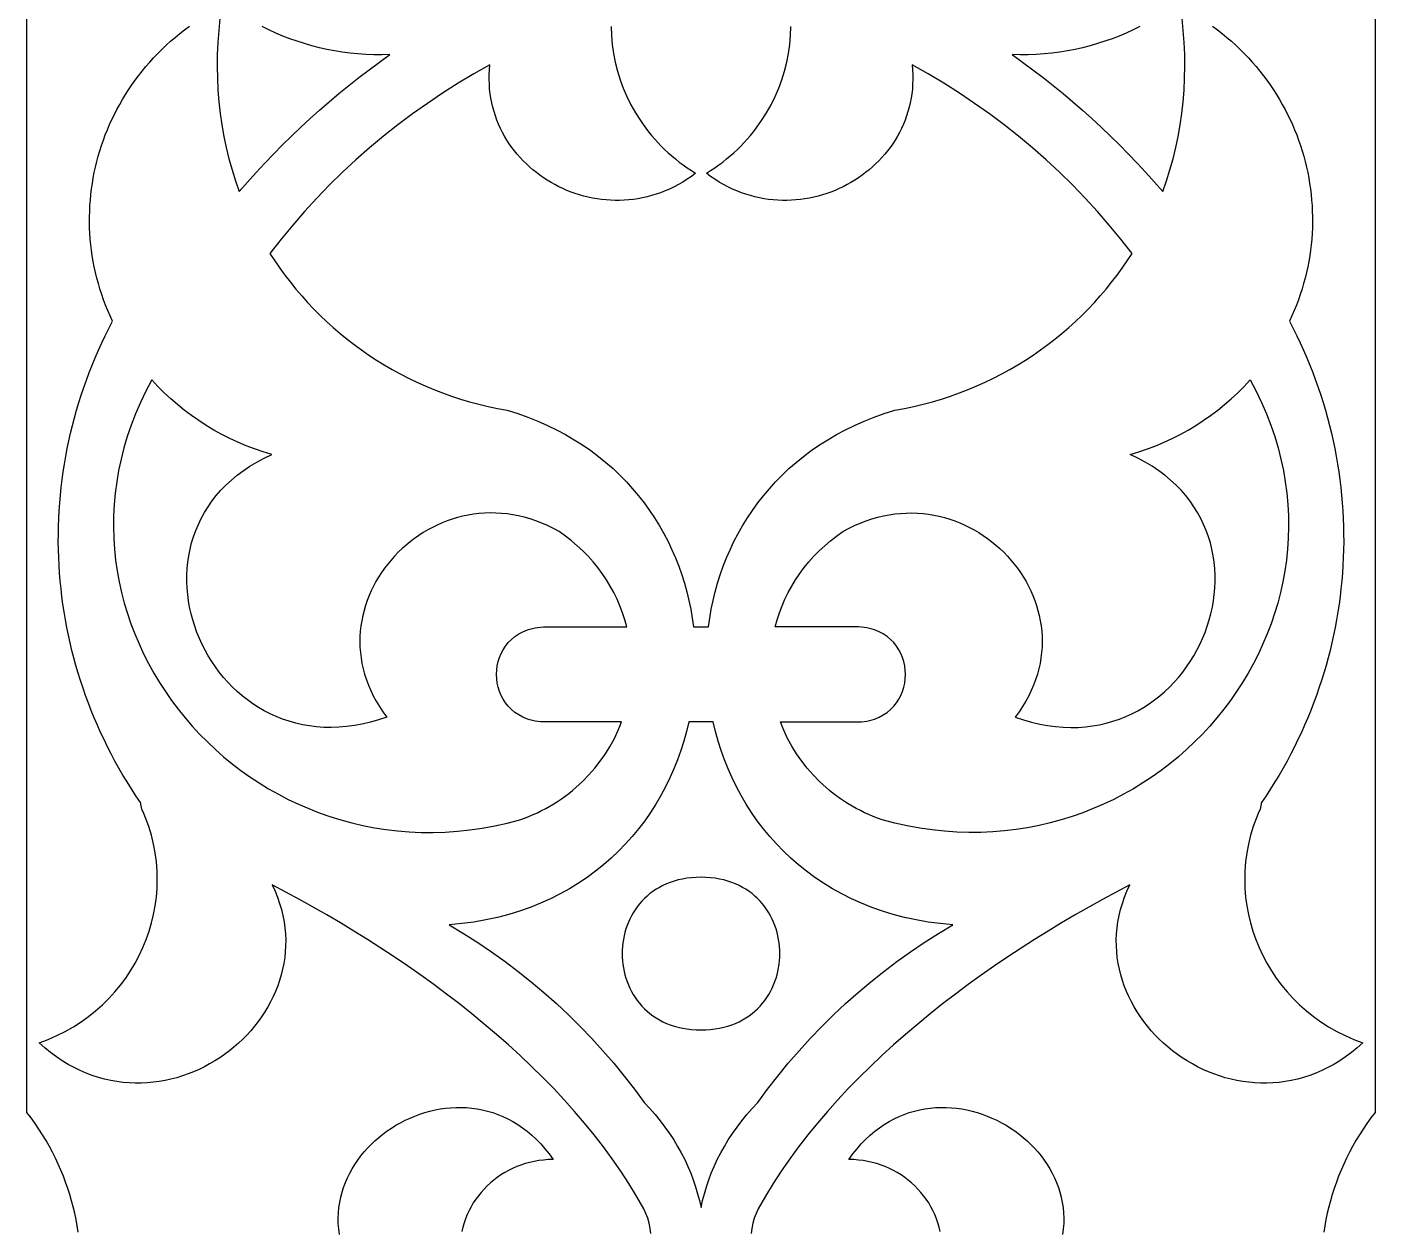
# Model space of a CAD drawing. Extents: x -50 to 50, y -409 to 409.
# Drawn here: x -40.2 to 40.2, y -211.7 to -140.1 of the extents above; entities that cross this region are included whole.
import ezdxf

# ---------------------------------------------------------------- set-up
doc = ezdxf.new("R2010")
doc.units = 0
doc.layers.add('COUCHE_1', color=18, linetype='CONTINUOUS')

msp = doc.modelspace()

# ---------------------------------------------------------------- linework, layer by layer
at = {"layer": 'COUCHE_1'}
for points in [[(-37.119, -211.901), (-37.18, -211.522), (-37.25, -211.145), (-37.329, -210.77), (-37.418, -210.396), (-37.516, -210.024), (-37.623, -209.654), (-37.741, -209.286), (-37.868, -208.921), (-38.004, -208.557), (-38.151, -208.197), (-38.307, -207.839), (-38.474, -207.484), (-38.65, -207.131), (-38.837, -206.782), (-39.034, -206.436), (-39.241, -206.094), (-39.458, -205.755), (-39.686, -205.419), (-39.924, -205.087), (-40.173, -204.76), (-40.174, 0)], [(40.174, 0), (40.173, -204.76), (39.924, -205.087), (39.686, -205.419), (39.458, -205.755), (39.241, -206.094), (39.034, -206.436), (38.837, -206.782), (38.65, -207.131), (38.474, -207.484), (38.307, -207.839), (38.151, -208.197), (38.004, -208.557), (37.868, -208.921), (37.741, -209.286), (37.623, -209.654), (37.516, -210.024), (37.418, -210.396), (37.329, -210.77), (37.25, -211.145), (37.18, -211.522), (37.119, -211.901)], [(-28.676, -139.548), (-28.748, -140.269), (-28.798, -140.986), (-28.828, -141.701), (-28.836, -142.412), (-28.823, -143.119), (-28.79, -143.822), (-28.734, -144.52), (-28.658, -145.212), (-28.56, -145.899), (-28.44, -146.579), (-28.3, -147.253), (-28.137, -147.92), (-27.953, -148.579), (-27.747, -149.23), (-27.52, -149.873), (-27.023, -149.301), (-26.517, -148.737), (-26.002, -148.18), (-25.479, -147.632), (-24.947, -147.092), (-24.406, -146.56), (-23.857, -146.036), (-23.299, -145.521), (-22.734, -145.014), (-22.16, -144.515), (-21.578, -144.025), (-20.988, -143.544), (-20.39, -143.072), (-19.785, -142.609), (-19.171, -142.155), (-18.551, -141.71), (-19.029, -141.721), (-19.505, -141.717), (-19.978, -141.698), (-20.448, -141.666), (-20.915, -141.619), (-21.378, -141.558), (-21.837, -141.484), (-22.292, -141.396), (-22.742, -141.295), (-23.189, -141.181), (-23.63, -141.054), (-24.066, -140.914), (-24.497, -140.762), (-24.922, -140.598), (-25.342, -140.423), (-25.756, -140.235), (-26.163, -140.036)], [(26.163, -140.036), (25.756, -140.235), (25.342, -140.423), (24.922, -140.598), (24.497, -140.762), (24.066, -140.914), (23.63, -141.054), (23.189, -141.181), (22.742, -141.295), (22.292, -141.396), (21.837, -141.484), (21.378, -141.558), (20.915, -141.619), (20.448, -141.666), (19.978, -141.698), (19.505, -141.717), (19.029, -141.721), (18.551, -141.71), (19.171, -142.155), (19.785, -142.609), (20.39, -143.072), (20.988, -143.544), (21.578, -144.025), (22.16, -144.515), (22.734, -145.014), (23.299, -145.521), (23.857, -146.036), (24.406, -146.56), (24.947, -147.092), (25.479, -147.632), (26.002, -148.18), (26.517, -148.737), (27.023, -149.301), (27.52, -149.873), (27.747, -149.23), (27.953, -148.579), (28.137, -147.92), (28.3, -147.253), (28.44, -146.579), (28.56, -145.899), (28.658, -145.212), (28.734, -144.52), (28.79, -143.822), (28.823, -143.119), (28.836, -142.412), (28.828, -141.701), (28.798, -140.986), (28.748, -140.269), (28.676, -139.548)], [(-2.999, -211.985), (-3.039, -211.674), (-3.097, -211.369), (-3.176, -211.072), (-3.28, -210.784), (-3.342, -210.644), (-3.411, -210.506), (-3.842, -209.749), (-4.299, -209.001), (-4.781, -208.261), (-5.287, -207.531), (-5.817, -206.809), (-6.369, -206.095), (-6.942, -205.392), (-7.536, -204.697), (-8.149, -204.012), (-8.781, -203.336), (-9.431, -202.67), (-10.098, -202.014), (-10.781, -201.368), (-11.479, -200.732), (-12.19, -200.107), (-12.915, -199.492), (-13.653, -198.887), (-14.401, -198.294), (-15.16, -197.711), (-15.928, -197.14), (-16.706, -196.579), (-17.49, -196.03), (-18.282, -195.493), (-19.079, -194.967), (-19.881, -194.453), (-20.687, -193.951), (-21.496, -193.461), (-22.307, -192.984), (-23.12, -192.518), (-23.933, -192.066), (-24.745, -191.626), (-25.555, -191.199), (-25.388, -191.566), (-25.24, -191.932), (-25.113, -192.299), (-25.006, -192.665), (-24.919, -193.031), (-24.85, -193.395), (-24.799, -193.757), (-24.767, -194.118), (-24.753, -194.476), (-24.756, -194.832), (-24.776, -195.185), (-24.813, -195.535), (-24.865, -195.881), (-24.934, -196.222), (-25.018, -196.56), (-25.116, -196.893), (-25.23, -197.221), (-25.357, -197.543), (-25.498, -197.86), (-25.652, -198.171), (-25.819, -198.476), (-25.999, -198.773), (-26.191, -199.064), (-26.394, -199.347), (-26.609, -199.622), (-26.835, -199.89), (-27.071, -200.148), (-27.317, -200.398), (-27.573, -200.639), (-27.837, -200.871), (-28.111, -201.092), (-28.394, -201.303), (-28.684, -201.504), (-28.982, -201.694), (-29.287, -201.873), (-29.599, -202.04), (-29.917, -202.195), (-30.241, -202.338), (-30.571, -202.468), (-30.906, -202.585), (-31.246, -202.689), (-31.59, -202.78), (-31.939, -202.856), (-32.29, -202.918), (-32.645, -202.965), (-33.003, -202.998), (-33.363, -203.015), (-33.725, -203.016), (-34.088, -203.001), (-34.453, -202.97), (-34.818, -202.922), (-35.184, -202.857), (-35.549, -202.774), (-35.914, -202.674), (-36.278, -202.556), (-36.641, -202.419), (-37.002, -202.263), (-37.361, -202.088), (-37.717, -201.894), (-38.071, -201.68), (-38.421, -201.445), (-38.768, -201.19), (-39.11, -200.914), (-39.448, -200.617), (-39.177, -200.518), (-38.91, -200.412), (-38.648, -200.3), (-38.391, -200.182), (-37.891, -199.929), (-37.409, -199.654), (-36.947, -199.356), (-36.504, -199.038), (-36.082, -198.7), (-35.68, -198.344), (-35.299, -197.97), (-34.94, -197.579), (-34.603, -197.172), (-34.288, -196.75), (-33.996, -196.314), (-33.727, -195.866), (-33.481, -195.405), (-33.26, -194.934), (-33.063, -194.452), (-32.891, -193.961), (-32.744, -193.462), (-32.623, -192.956), (-32.528, -192.444), (-32.459, -191.926), (-32.418, -191.405), (-32.404, -190.88), (-32.418, -190.352), (-32.46, -189.823), (-32.53, -189.294), (-32.63, -188.765), (-32.759, -188.238), (-32.918, -187.714), (-33.009, -187.452), (-33.108, -187.192), (-33.214, -186.933), (-33.328, -186.675), (-33.355, -186.579), (-33.365, -186.476), (-33.379, -186.376), (-33.394, -186.329), (-33.417, -186.285), (-33.689, -185.881), (-33.952, -185.474), (-34.208, -185.063), (-34.456, -184.649), (-34.697, -184.233), (-34.93, -183.813), (-35.155, -183.39), (-35.372, -182.964), (-35.582, -182.536), (-35.784, -182.105), (-35.978, -181.671), (-36.164, -181.235), (-36.343, -180.797), (-36.514, -180.356), (-36.677, -179.913), (-36.833, -179.469), (-36.98, -179.022), (-37.12, -178.573), (-37.252, -178.123), (-37.377, -177.671), (-37.493, -177.217), (-37.602, -176.762), (-37.703, -176.306), (-37.796, -175.848), (-37.881, -175.389), (-37.959, -174.929), (-38.029, -174.468), (-38.091, -174.006), (-38.145, -173.544), (-38.191, -173.08), (-38.229, -172.616), (-38.26, -172.152), (-38.283, -171.687), (-38.298, -171.222), (-38.305, -170.757), (-38.304, -170.291), (-38.295, -169.825), (-38.279, -169.36), (-38.254, -168.895), (-38.222, -168.43), (-38.182, -167.965), (-38.134, -167.501), (-38.078, -167.037), (-38.014, -166.574), (-37.942, -166.112), (-37.863, -165.651), (-37.775, -165.19), (-37.68, -164.731), (-37.576, -164.273), (-37.465, -163.816), (-37.346, -163.36), (-37.219, -162.906), (-37.084, -162.453), (-36.941, -162.002), (-36.79, -161.552), (-36.631, -161.105), (-36.464, -160.659), (-36.289, -160.215), (-36.106, -159.774), (-35.916, -159.334), (-35.717, -158.897), (-35.51, -158.463), (-35.295, -158.031), (-35.073, -157.601), (-35.219, -157.285), (-35.356, -156.967), (-35.485, -156.647), (-35.606, -156.326), (-35.719, -156.002), (-35.823, -155.677), (-35.919, -155.351), (-36.008, -155.023), (-36.088, -154.694), (-36.159, -154.364), (-36.223, -154.034), (-36.279, -153.702), (-36.326, -153.37), (-36.366, -153.038), (-36.398, -152.705), (-36.421, -152.371), (-36.437, -152.038), (-36.444, -151.705), (-36.444, -151.372), (-36.436, -151.04), (-36.42, -150.708), (-36.396, -150.376), (-36.364, -150.046), (-36.325, -149.716), (-36.277, -149.387), (-36.222, -149.059), (-36.16, -148.733), (-36.089, -148.408), (-36.011, -148.085), (-35.925, -147.763), (-35.831, -147.444), (-35.73, -147.126), (-35.621, -146.81), (-35.504, -146.497), (-35.38, -146.186), (-35.249, -145.878), (-35.109, -145.572), (-34.963, -145.269), (-34.808, -144.969), (-34.647, -144.672), (-34.478, -144.378), (-34.301, -144.088), (-34.117, -143.801), (-33.926, -143.518), (-33.727, -143.238), (-33.521, -142.963), (-33.308, -142.691), (-33.087, -142.424), (-32.86, -142.161), (-32.624, -141.902), (-32.382, -141.648), (-32.132, -141.399), (-31.876, -141.154), (-31.612, -140.915), (-31.341, -140.681), (-31.063, -140.452), (-30.777, -140.228), (-30.485, -140.01)], [(-5.36, -140.031), (-5.34, -140.569), (-5.292, -141.105), (-5.215, -141.638), (-5.111, -142.166), (-4.978, -142.689), (-4.819, -143.205), (-4.632, -143.713), (-4.417, -144.212), (-4.176, -144.701), (-3.908, -145.179), (-3.613, -145.644), (-3.456, -145.871), (-3.292, -146.095), (-3.122, -146.316), (-2.945, -146.532), (-2.761, -146.745), (-2.571, -146.953), (-2.375, -147.157), (-2.172, -147.357), (-1.963, -147.553), (-1.748, -147.743), (-1.526, -147.929), (-1.297, -148.11), (-1.063, -148.285), (-0.822, -148.456), (-0.575, -148.621), (-0.322, -148.78), (-0.573, -148.966), (-0.827, -149.14), (-1.084, -149.302), (-1.343, -149.452), (-1.605, -149.591), (-1.87, -149.718), (-2.136, -149.834), (-2.404, -149.938), (-2.673, -150.032), (-2.944, -150.114), (-3.215, -150.186), (-3.487, -150.248), (-3.76, -150.298), (-4.033, -150.339), (-4.306, -150.369), (-4.579, -150.389), (-4.851, -150.399), (-5.122, -150.399), (-5.392, -150.39), (-5.662, -150.372), (-5.929, -150.344), (-6.195, -150.306), (-6.459, -150.26), (-6.721, -150.205), (-6.98, -150.141), (-7.237, -150.068), (-7.491, -149.987), (-7.741, -149.898), (-7.988, -149.8), (-8.232, -149.694), (-8.471, -149.58), (-8.706, -149.459), (-8.937, -149.33), (-9.163, -149.193), (-9.385, -149.049), (-9.601, -148.898), (-9.812, -148.74), (-10.017, -148.575), (-10.216, -148.403), (-10.41, -148.224), (-10.597, -148.039), (-10.777, -147.848), (-10.95, -147.65), (-11.117, -147.447), (-11.276, -147.237), (-11.427, -147.021), (-11.571, -146.8), (-11.706, -146.574), (-11.834, -146.342), (-11.952, -146.105), (-12.062, -145.862), (-12.163, -145.615), (-12.255, -145.363), (-12.337, -145.107), (-12.409, -144.846), (-12.471, -144.58), (-12.523, -144.31), (-12.565, -144.037), (-12.596, -143.759), (-12.615, -143.477), (-12.624, -143.192), (-12.621, -142.904), (-12.606, -142.612), (-12.58, -142.316), (-13.536, -142.856), (-14.475, -143.418), (-15.398, -144.004), (-16.305, -144.613), (-17.193, -145.244), (-18.064, -145.896), (-18.917, -146.571), (-19.75, -147.267), (-20.565, -147.983), (-21.36, -148.721), (-22.135, -149.478), (-22.89, -150.255), (-23.623, -151.051), (-24.336, -151.867), (-25.026, -152.701), (-25.695, -153.554), (-25.407, -153.996), (-25.108, -154.431), (-24.798, -154.859), (-24.476, -155.278), (-24.143, -155.69), (-23.799, -156.094), (-23.444, -156.488), (-23.079, -156.874), (-22.703, -157.252), (-22.317, -157.619), (-21.92, -157.978), (-21.514, -158.327), (-21.098, -158.665), (-20.672, -158.994), (-20.237, -159.312), (-19.793, -159.62), (-19.339, -159.917), (-18.877, -160.202), (-18.405, -160.477), (-17.925, -160.74), (-17.437, -160.991), (-16.94, -161.23), (-16.435, -161.456), (-15.922, -161.671), (-15.401, -161.872), (-14.873, -162.061), (-14.337, -162.236), (-13.793, -162.398), (-13.243, -162.546), (-12.685, -162.681), (-12.121, -162.801), (-11.55, -162.907), (-10.924, -163.104), (-10.316, -163.32), (-9.727, -163.554), (-9.156, -163.805), (-8.603, -164.074), (-8.069, -164.359), (-7.553, -164.66), (-7.054, -164.976), (-6.575, -165.308), (-6.113, -165.654), (-5.669, -166.014), (-5.243, -166.387), (-4.835, -166.773), (-4.445, -167.171), (-4.073, -167.581), (-3.719, -168.002), (-3.383, -168.434), (-3.064, -168.876), (-2.763, -169.327), (-2.48, -169.788), (-2.214, -170.257), (-1.966, -170.734), (-1.736, -171.218), (-1.523, -171.709), (-1.327, -172.207), (-1.149, -172.71), (-0.989, -173.219), (-0.846, -173.732), (-0.72, -174.25), (-0.611, -174.771), (-0.52, -175.296), (-0.446, -175.823), (0, -175.823), (0.446, -175.823), (0.52, -175.296), (0.611, -174.771), (0.72, -174.25), (0.846, -173.732), (0.989, -173.219), (1.149, -172.71), (1.327, -172.207), (1.523, -171.709), (1.736, -171.218), (1.966, -170.734), (2.214, -170.257), (2.48, -169.788), (2.763, -169.327), (3.064, -168.876), (3.383, -168.434), (3.719, -168.002), (4.073, -167.581), (4.445, -167.171), (4.835, -166.773), (5.243, -166.387), (5.669, -166.014), (6.113, -165.654), (6.575, -165.308), (7.054, -164.976), (7.553, -164.66), (8.069, -164.359), (8.603, -164.074), (9.156, -163.805), (9.727, -163.554), (10.316, -163.32), (10.924, -163.104), (11.55, -162.907), (12.121, -162.801), (12.685, -162.681), (13.243, -162.546), (13.793, -162.398), (14.337, -162.236), (14.873, -162.061), (15.401, -161.872), (15.922, -161.671), (16.435, -161.456), (16.94, -161.23), (17.437, -160.991), (17.925, -160.74), (18.405, -160.477), (18.877, -160.202), (19.339, -159.917), (19.793, -159.62), (20.237, -159.312), (20.672, -158.994), (21.098, -158.665), (21.514, -158.327), (21.92, -157.978), (22.317, -157.619), (22.703, -157.252), (23.079, -156.874), (23.444, -156.488), (23.799, -156.094), (24.143, -155.69), (24.476, -155.278), (24.798, -154.859), (25.108, -154.431), (25.407, -153.996), (25.695, -153.554), (25.026, -152.701), (24.336, -151.867), (23.623, -151.051), (22.89, -150.255), (22.135, -149.478), (21.36, -148.721), (20.565, -147.983), (19.75, -147.267), (18.917, -146.571), (18.064, -145.896), (17.193, -145.244), (16.305, -144.613), (15.398, -144.004), (14.475, -143.418), (13.536, -142.856), (12.58, -142.316), (12.606, -142.612), (12.621, -142.904), (12.624, -143.192), (12.615, -143.477), (12.596, -143.759), (12.565, -144.037), (12.523, -144.31), (12.471, -144.58), (12.409, -144.846), (12.337, -145.107), (12.255, -145.363), (12.163, -145.615), (12.062, -145.862), (11.952, -146.105), (11.834, -146.342), (11.706, -146.574), (11.571, -146.8), (11.427, -147.021), (11.276, -147.237), (11.117, -147.447), (10.95, -147.65), (10.777, -147.848), (10.597, -148.039), (10.41, -148.224), (10.216, -148.403), (10.017, -148.575), (9.812, -148.74), (9.601, -148.898), (9.385, -149.049), (9.163, -149.193), (8.937, -149.33), (8.706, -149.459), (8.471, -149.58), (8.232, -149.694), (7.988, -149.8), (7.741, -149.898), (7.491, -149.987), (7.237, -150.068), (6.98, -150.141), (6.721, -150.205), (6.459, -150.26), (6.195, -150.306), (5.929, -150.344), (5.662, -150.372), (5.392, -150.39), (5.122, -150.399), (4.851, -150.399), (4.579, -150.389), (4.306, -150.369), (4.033, -150.339), (3.76, -150.298), (3.487, -150.248), (3.215, -150.186), (2.944, -150.114), (2.673, -150.032), (2.404, -149.938), (2.136, -149.834), (1.87, -149.718), (1.605, -149.591), (1.343, -149.452), (1.084, -149.302), (0.827, -149.14), (0.573, -148.966), (0.322, -148.78), (0.575, -148.621), (0.822, -148.456), (1.063, -148.285), (1.297, -148.11), (1.526, -147.929), (1.748, -147.743), (1.963, -147.553), (2.172, -147.357), (2.375, -147.157), (2.571, -146.953), (2.761, -146.745), (2.945, -146.532), (3.122, -146.316), (3.292, -146.095), (3.613, -145.644), (3.908, -145.179), (4.176, -144.701), (4.417, -144.212), (4.632, -143.713), (4.819, -143.205), (4.978, -142.689), (5.111, -142.166), (5.215, -141.638), (5.292, -141.105), (5.34, -140.569), (5.36, -140.031)], [(30.485, -140.01), (30.777, -140.228), (31.063, -140.452), (31.341, -140.681), (31.612, -140.915), (31.876, -141.154), (32.132, -141.399), (32.382, -141.648), (32.624, -141.902), (32.86, -142.161), (33.087, -142.424), (33.308, -142.691), (33.521, -142.963), (33.727, -143.238), (33.926, -143.518), (34.117, -143.801), (34.301, -144.088), (34.478, -144.378), (34.647, -144.672), (34.808, -144.969), (34.963, -145.269), (35.109, -145.572), (35.249, -145.878), (35.38, -146.186), (35.504, -146.497), (35.621, -146.81), (35.73, -147.126), (35.831, -147.444), (35.925, -147.763), (36.011, -148.085), (36.089, -148.408), (36.16, -148.733), (36.222, -149.059), (36.277, -149.387), (36.325, -149.716), (36.364, -150.046), (36.396, -150.376), (36.42, -150.708), (36.436, -151.04), (36.444, -151.372), (36.444, -151.705), (36.437, -152.038), (36.421, -152.371), (36.398, -152.705), (36.366, -153.038), (36.326, -153.37), (36.279, -153.702), (36.223, -154.034), (36.159, -154.364), (36.088, -154.694), (36.008, -155.023), (35.919, -155.351), (35.823, -155.677), (35.719, -156.002), (35.606, -156.326), (35.485, -156.647), (35.356, -156.967), (35.219, -157.285), (35.073, -157.601), (35.295, -158.031), (35.51, -158.463), (35.717, -158.897), (35.916, -159.334), (36.106, -159.774), (36.289, -160.215), (36.464, -160.659), (36.631, -161.105), (36.79, -161.552), (36.941, -162.002), (37.084, -162.453), (37.219, -162.906), (37.346, -163.36), (37.465, -163.816), (37.576, -164.273), (37.68, -164.731), (37.775, -165.19), (37.863, -165.651), (37.942, -166.112), (38.014, -166.574), (38.078, -167.037), (38.134, -167.501), (38.182, -167.965), (38.222, -168.43), (38.254, -168.895), (38.279, -169.36), (38.295, -169.825), (38.304, -170.291), (38.305, -170.757), (38.298, -171.222), (38.283, -171.687), (38.26, -172.152), (38.229, -172.616), (38.191, -173.08), (38.145, -173.544), (38.091, -174.006), (38.029, -174.468), (37.959, -174.929), (37.881, -175.389), (37.796, -175.848), (37.703, -176.306), (37.602, -176.762), (37.493, -177.217), (37.377, -177.671), (37.252, -178.123), (37.12, -178.573), (36.98, -179.022), (36.833, -179.469), (36.677, -179.913), (36.514, -180.356), (36.343, -180.797), (36.164, -181.235), (35.978, -181.671), (35.784, -182.105), (35.582, -182.536), (35.372, -182.964), (35.155, -183.39), (34.93, -183.813), (34.697, -184.233), (34.456, -184.649), (34.208, -185.063), (33.952, -185.474), (33.689, -185.881), (33.417, -186.285), (33.394, -186.329), (33.379, -186.376), (33.365, -186.476), (33.355, -186.579), (33.345, -186.628), (33.328, -186.675), (33.214, -186.933), (33.108, -187.192), (33.009, -187.452), (32.918, -187.714), (32.759, -188.238), (32.63, -188.765), (32.53, -189.294), (32.46, -189.823), (32.418, -190.352), (32.404, -190.88), (32.418, -191.405), (32.459, -191.926), (32.528, -192.444), (32.623, -192.956), (32.744, -193.462), (32.891, -193.961), (33.063, -194.452), (33.26, -194.934), (33.481, -195.405), (33.727, -195.866), (33.996, -196.314), (34.288, -196.75), (34.603, -197.172), (34.94, -197.579), (35.299, -197.97), (35.68, -198.344), (36.082, -198.7), (36.504, -199.038), (36.947, -199.356), (37.409, -199.654), (37.891, -199.929), (38.391, -200.182), (38.648, -200.3), (38.91, -200.412), (39.177, -200.518), (39.448, -200.617), (39.11, -200.914), (38.768, -201.19), (38.421, -201.445), (38.071, -201.68), (37.717, -201.894), (37.361, -202.088), (37.002, -202.263), (36.641, -202.419), (36.278, -202.556), (35.914, -202.674), (35.549, -202.774), (35.184, -202.857), (34.818, -202.922), (34.453, -202.97), (34.088, -203.001), (33.725, -203.016), (33.363, -203.015), (33.003, -202.998), (32.645, -202.965), (32.29, -202.918), (31.939, -202.856), (31.59, -202.78), (31.246, -202.689), (30.906, -202.585), (30.571, -202.468), (30.241, -202.338), (29.917, -202.195), (29.599, -202.04), (29.287, -201.873), (28.982, -201.694), (28.684, -201.504), (28.394, -201.303), (28.111, -201.092), (27.837, -200.871), (27.573, -200.639), (27.317, -200.398), (27.071, -200.148), (26.835, -199.89), (26.609, -199.622), (26.394, -199.347), (26.191, -199.064), (25.999, -198.773), (25.819, -198.476), (25.652, -198.171), (25.498, -197.86), (25.357, -197.543), (25.23, -197.221), (25.116, -196.893), (25.018, -196.56), (24.934, -196.222), (24.865, -195.881), (24.813, -195.535), (24.776, -195.185), (24.756, -194.832), (24.753, -194.476), (24.767, -194.118), (24.799, -193.757), (24.85, -193.395), (24.919, -193.031), (25.006, -192.665), (25.113, -192.299), (25.24, -191.932), (25.388, -191.566), (25.555, -191.199), (24.745, -191.626), (23.933, -192.066), (23.12, -192.518), (22.307, -192.984), (21.496, -193.461), (20.687, -193.951), (19.881, -194.453), (19.079, -194.967), (18.282, -195.493), (17.49, -196.03), (16.706, -196.579), (15.928, -197.14), (15.16, -197.711), (14.401, -198.294), (13.653, -198.887), (12.915, -199.492), (12.19, -200.107), (11.479, -200.732), (10.781, -201.368), (10.098, -202.014), (9.431, -202.67), (8.781, -203.336), (8.149, -204.012), (7.536, -204.697), (6.942, -205.392), (6.369, -206.095), (5.817, -206.809), (5.287, -207.531), (4.781, -208.261), (4.299, -209.001), (3.842, -209.749), (3.411, -210.506), (3.342, -210.644), (3.28, -210.784), (3.176, -211.072), (3.097, -211.369), (3.039, -211.674), (2.999, -211.985)], [(-21.553, -212.028), (-21.595, -211.701), (-21.618, -211.378), (-21.623, -211.058), (-21.61, -210.742), (-21.581, -210.43), (-21.535, -210.122), (-21.473, -209.819), (-21.396, -209.521), (-21.303, -209.229), (-21.196, -208.942), (-21.075, -208.661), (-20.94, -208.386), (-20.793, -208.118), (-20.632, -207.856), (-20.46, -207.602), (-20.276, -207.356), (-20.081, -207.117), (-19.875, -206.886), (-19.66, -206.664), (-19.434, -206.45), (-19.2, -206.246), (-18.957, -206.051), (-18.706, -205.865), (-18.447, -205.69), (-18.181, -205.525), (-17.908, -205.371), (-17.629, -205.227), (-17.344, -205.095), (-17.054, -204.974), (-16.76, -204.866), (-16.461, -204.769), (-16.159, -204.685), (-15.853, -204.614), (-15.544, -204.556), (-15.234, -204.511), (-14.921, -204.481), (-14.607, -204.464), (-14.293, -204.462), (-13.978, -204.474), (-13.663, -204.501), (-13.349, -204.544), (-13.036, -204.603), (-12.725, -204.677), (-12.416, -204.768), (-12.11, -204.875), (-11.807, -204.999), (-11.507, -205.14), (-11.212, -205.299), (-10.921, -205.476), (-10.635, -205.67), (-10.355, -205.884), (-10.081, -206.116), (-9.814, -206.367), (-9.554, -206.638), (-9.301, -206.928), (-9.056, -207.238), (-8.82, -207.569), (-9.106, -207.576), (-9.388, -207.597), (-9.666, -207.631), (-9.939, -207.678), (-10.208, -207.738), (-10.472, -207.811), (-10.73, -207.895), (-10.982, -207.991), (-11.228, -208.099), (-11.468, -208.218), (-11.7, -208.347), (-11.926, -208.487), (-12.144, -208.637), (-12.353, -208.797), (-12.555, -208.966), (-12.748, -209.144), (-12.932, -209.331), (-13.107, -209.526), (-13.271, -209.729), (-13.426, -209.94), (-13.571, -210.159), (-13.705, -210.384), (-13.827, -210.616), (-13.938, -210.854), (-14.038, -211.098), (-14.125, -211.348), (-14.2, -211.603), (-14.262, -211.864)], [(14.262, -211.864), (14.2, -211.603), (14.125, -211.348), (14.038, -211.098), (13.938, -210.854), (13.827, -210.616), (13.705, -210.384), (13.571, -210.159), (13.426, -209.94), (13.271, -209.729), (13.107, -209.526), (12.932, -209.331), (12.748, -209.144), (12.555, -208.966), (12.353, -208.797), (12.144, -208.637), (11.926, -208.487), (11.7, -208.347), (11.468, -208.218), (11.228, -208.099), (10.982, -207.991), (10.73, -207.895), (10.472, -207.811), (10.208, -207.738), (9.939, -207.678), (9.666, -207.631), (9.388, -207.597), (9.106, -207.576), (8.82, -207.569), (9.056, -207.238), (9.301, -206.928), (9.554, -206.638), (9.814, -206.367), (10.081, -206.116), (10.355, -205.884), (10.635, -205.67), (10.921, -205.476), (11.212, -205.299), (11.507, -205.14), (11.807, -204.999), (12.11, -204.875), (12.416, -204.768), (12.725, -204.677), (13.036, -204.603), (13.349, -204.544), (13.663, -204.501), (13.978, -204.474), (14.293, -204.462), (14.607, -204.464), (14.921, -204.481), (15.234, -204.511), (15.544, -204.556), (15.853, -204.614), (16.159, -204.685), (16.461, -204.769), (16.76, -204.866), (17.054, -204.974), (17.344, -205.095), (17.629, -205.227), (17.908, -205.371), (18.181, -205.525), (18.447, -205.69), (18.706, -205.865), (18.957, -206.051), (19.2, -206.246), (19.434, -206.45), (19.66, -206.664), (19.875, -206.886), (20.081, -207.117), (20.276, -207.356), (20.46, -207.602), (20.632, -207.856), (20.793, -208.118), (20.94, -208.386), (21.075, -208.661), (21.196, -208.942), (21.303, -209.229), (21.396, -209.521), (21.473, -209.819), (21.535, -210.122), (21.581, -210.43), (21.61, -210.742), (21.623, -211.058), (21.618, -211.378), (21.595, -211.701), (21.553, -212.028)]]:
    msp.add_lwpolyline(points, dxfattribs=at)
for points in [[(-4.732, -181.486), (-9.392, -181.485), (-9.564, -181.474), (-9.73, -181.455), (-9.891, -181.429), (-10.046, -181.396), (-10.196, -181.356), (-10.341, -181.31), (-10.48, -181.259), (-10.613, -181.201), (-10.864, -181.068), (-11.093, -180.915), (-11.3, -180.743), (-11.485, -180.553), (-11.649, -180.349), (-11.791, -180.131), (-11.911, -179.903), (-12.009, -179.664), (-12.085, -179.418), (-12.14, -179.167), (-12.172, -178.911), (-12.183, -178.654), (-12.172, -178.397), (-12.14, -178.141), (-12.085, -177.89), (-12.009, -177.644), (-11.911, -177.406), (-11.791, -177.177), (-11.649, -176.959), (-11.485, -176.755), (-11.3, -176.566), (-11.093, -176.393), (-10.864, -176.24), (-10.741, -176.171), (-10.613, -176.107), (-10.48, -176.05), (-10.341, -175.998), (-10.196, -175.952), (-10.046, -175.912), (-9.891, -175.879), (-9.73, -175.853), (-9.564, -175.835), (-9.392, -175.823), (-4.418, -175.822), (-4.536, -175.397), (-4.673, -174.979), (-4.829, -174.568), (-5.004, -174.164), (-5.198, -173.769), (-5.41, -173.382), (-5.64, -173.006), (-5.887, -172.639), (-6.151, -172.283), (-6.432, -171.938), (-6.73, -171.605), (-7.044, -171.285), (-7.374, -170.978), (-7.719, -170.684), (-8.079, -170.405), (-8.455, -170.141), (-8.8, -169.953), (-9.146, -169.783), (-9.493, -169.632), (-9.839, -169.498), (-10.185, -169.382), (-10.531, -169.283), (-10.875, -169.201), (-11.219, -169.135), (-11.56, -169.085), (-11.9, -169.051), (-12.238, -169.033), (-12.573, -169.029), (-12.905, -169.04), (-13.235, -169.066), (-13.56, -169.105), (-13.882, -169.159), (-14.2, -169.225), (-14.514, -169.305), (-14.822, -169.398), (-15.126, -169.502), (-15.424, -169.619), (-15.717, -169.748), (-16.004, -169.887), (-16.284, -170.038), (-16.558, -170.2), (-16.825, -170.372), (-17.084, -170.553), (-17.337, -170.745), (-17.581, -170.946), (-17.817, -171.155), (-18.044, -171.374), (-18.263, -171.6), (-18.473, -171.835), (-18.673, -172.077), (-18.863, -172.326), (-19.044, -172.583), (-19.214, -172.846), (-19.373, -173.115), (-19.521, -173.39), (-19.658, -173.671), (-19.783, -173.957), (-19.896, -174.247), (-19.997, -174.543), (-20.086, -174.842), (-20.161, -175.146), (-20.224, -175.453), (-20.272, -175.763), (-20.307, -176.076), (-20.328, -176.392), (-20.334, -176.71), (-20.326, -177.029), (-20.302, -177.351), (-20.263, -177.673), (-20.208, -177.996), (-20.137, -178.32), (-20.05, -178.644), (-19.946, -178.967), (-19.825, -179.29), (-19.687, -179.612), (-19.531, -179.933), (-19.357, -180.253), (-19.165, -180.57), (-18.955, -180.886), (-18.725, -181.199), (-19.219, -181.364), (-19.706, -181.502), (-20.186, -181.615), (-20.66, -181.701), (-21.125, -181.764), (-21.584, -181.802), (-22.034, -181.816), (-22.476, -181.808), (-22.909, -181.777), (-23.334, -181.726), (-23.75, -181.653), (-24.156, -181.56), (-24.553, -181.448), (-24.94, -181.317), (-25.317, -181.168), (-25.683, -181.002), (-26.038, -180.818), (-26.383, -180.619), (-26.716, -180.404), (-27.038, -180.174), (-27.348, -179.931), (-27.646, -179.673), (-27.932, -179.403), (-28.205, -179.121), (-28.465, -178.828), (-28.712, -178.523), (-28.945, -178.209), (-29.165, -177.885), (-29.37, -177.552), (-29.562, -177.211), (-29.738, -176.862), (-29.9, -176.507), (-30.047, -176.146), (-30.178, -175.779), (-30.294, -175.408), (-30.394, -175.032), (-30.477, -174.653), (-30.544, -174.271), (-30.594, -173.887), (-30.628, -173.501), (-30.643, -173.115), (-30.642, -172.728), (-30.622, -172.342), (-30.584, -171.957), (-30.528, -171.575), (-30.453, -171.194), (-30.359, -170.817), (-30.245, -170.444), (-30.113, -170.075), (-29.96, -169.711), (-29.787, -169.353), (-29.594, -169.002), (-29.38, -168.658), (-29.146, -168.322), (-28.89, -167.994), (-28.612, -167.676), (-28.313, -167.367), (-27.992, -167.069), (-27.649, -166.782), (-27.283, -166.507), (-26.894, -166.245), (-26.482, -165.995), (-26.046, -165.76), (-25.587, -165.539), (-26.103, -165.383), (-26.612, -165.209), (-27.114, -165.018), (-27.607, -164.81), (-28.092, -164.585), (-28.567, -164.345), (-29.034, -164.088), (-29.49, -163.815), (-29.936, -163.526), (-30.372, -163.223), (-30.796, -162.904), (-31.209, -162.571), (-31.609, -162.223), (-31.998, -161.861), (-32.373, -161.484), (-32.735, -161.095), (-33.088, -161.764), (-33.409, -162.436), (-33.701, -163.11), (-33.961, -163.786), (-34.192, -164.463), (-34.394, -165.141), (-34.566, -165.819), (-34.711, -166.496), (-34.827, -167.172), (-34.915, -167.847), (-34.976, -168.52), (-35.01, -169.19), (-35.018, -169.857), (-35, -170.521), (-34.957, -171.18), (-34.889, -171.835), (-34.796, -172.484), (-34.679, -173.127), (-34.538, -173.765), (-34.374, -174.395), (-34.187, -175.018), (-33.978, -175.634), (-33.747, -176.241), (-33.494, -176.838), (-33.22, -177.427), (-32.926, -178.005), (-32.611, -178.573), (-32.277, -179.13), (-31.923, -179.675), (-31.551, -180.208), (-31.16, -180.729), (-30.751, -181.236), (-30.325, -181.729), (-29.881, -182.209), (-29.421, -182.673), (-28.944, -183.122), (-28.452, -183.555), (-27.944, -183.972), (-27.422, -184.372), (-26.885, -184.755), (-26.334, -185.119), (-25.769, -185.465), (-25.191, -185.792), (-24.6, -186.1), (-23.998, -186.387), (-23.383, -186.654), (-22.757, -186.899), (-22.12, -187.123), (-21.472, -187.325), (-20.814, -187.504), (-20.147, -187.659), (-19.47, -187.791), (-18.785, -187.898), (-18.091, -187.981), (-17.39, -188.038), (-16.681, -188.069), (-15.965, -188.074), (-15.242, -188.052), (-14.513, -188.002), (-13.779, -187.924), (-13.039, -187.818), (-12.294, -187.682), (-11.545, -187.517), (-10.792, -187.321), (-10.525, -187.225), (-10.262, -187.121), (-10.004, -187.011), (-9.749, -186.894), (-9.499, -186.771), (-9.253, -186.642), (-9.012, -186.507), (-8.776, -186.365), (-8.544, -186.218), (-8.317, -186.065), (-8.095, -185.906), (-7.878, -185.742), (-7.666, -185.572), (-7.46, -185.397), (-7.062, -185.032), (-6.687, -184.647), (-6.334, -184.243), (-6.004, -183.822), (-5.699, -183.384), (-5.418, -182.93), (-5.163, -182.462), (-4.934, -181.98), (-4.829, -181.734)], [(4.732, -181.486), (9.392, -181.485), (9.564, -181.474), (9.73, -181.455), (9.891, -181.429), (10.046, -181.396), (10.196, -181.356), (10.341, -181.31), (10.48, -181.259), (10.613, -181.201), (10.864, -181.068), (11.093, -180.915), (11.3, -180.743), (11.485, -180.553), (11.649, -180.349), (11.791, -180.131), (11.911, -179.903), (12.009, -179.664), (12.085, -179.418), (12.14, -179.167), (12.172, -178.911), (12.183, -178.654), (12.172, -178.397), (12.14, -178.141), (12.085, -177.89), (12.009, -177.644), (11.911, -177.406), (11.791, -177.177), (11.649, -176.959), (11.485, -176.755), (11.3, -176.566), (11.093, -176.393), (10.864, -176.24), (10.741, -176.171), (10.613, -176.107), (10.48, -176.05), (10.341, -175.998), (10.196, -175.952), (10.046, -175.912), (9.891, -175.879), (9.73, -175.853), (9.564, -175.835), (9.392, -175.823), (4.418, -175.822), (4.536, -175.397), (4.673, -174.979), (4.829, -174.568), (5.004, -174.164), (5.198, -173.769), (5.41, -173.382), (5.64, -173.006), (5.887, -172.639), (6.151, -172.283), (6.432, -171.938), (6.73, -171.605), (7.044, -171.285), (7.374, -170.978), (7.719, -170.684), (8.079, -170.405), (8.455, -170.141), (8.8, -169.953), (9.146, -169.783), (9.493, -169.632), (9.839, -169.498), (10.185, -169.382), (10.531, -169.283), (10.875, -169.201), (11.219, -169.135), (11.56, -169.085), (11.9, -169.051), (12.238, -169.033), (12.573, -169.029), (12.905, -169.04), (13.235, -169.066), (13.56, -169.105), (13.882, -169.159), (14.2, -169.225), (14.514, -169.305), (14.822, -169.398), (15.126, -169.502), (15.424, -169.619), (15.717, -169.748), (16.004, -169.887), (16.284, -170.038), (16.558, -170.2), (16.825, -170.372), (17.084, -170.553), (17.337, -170.745), (17.581, -170.946), (17.817, -171.155), (18.044, -171.374), (18.263, -171.6), (18.473, -171.835), (18.673, -172.077), (18.863, -172.326), (19.044, -172.583), (19.214, -172.846), (19.373, -173.115), (19.521, -173.39), (19.658, -173.671), (19.783, -173.957), (19.896, -174.247), (19.997, -174.543), (20.086, -174.842), (20.161, -175.146), (20.224, -175.453), (20.272, -175.763), (20.307, -176.076), (20.328, -176.392), (20.334, -176.71), (20.326, -177.029), (20.302, -177.351), (20.263, -177.673), (20.208, -177.996), (20.137, -178.32), (20.05, -178.644), (19.946, -178.967), (19.825, -179.29), (19.687, -179.612), (19.531, -179.933), (19.357, -180.253), (19.165, -180.57), (18.955, -180.886), (18.725, -181.199), (19.219, -181.364), (19.706, -181.502), (20.186, -181.615), (20.66, -181.701), (21.125, -181.764), (21.584, -181.802), (22.034, -181.816), (22.476, -181.808), (22.909, -181.777), (23.334, -181.726), (23.75, -181.653), (24.156, -181.56), (24.553, -181.448), (24.94, -181.317), (25.317, -181.168), (25.683, -181.002), (26.038, -180.818), (26.383, -180.619), (26.716, -180.404), (27.038, -180.174), (27.348, -179.931), (27.646, -179.673), (27.932, -179.403), (28.205, -179.121), (28.465, -178.828), (28.712, -178.523), (28.945, -178.209), (29.165, -177.885), (29.37, -177.552), (29.562, -177.211), (29.738, -176.862), (29.9, -176.507), (30.047, -176.146), (30.178, -175.779), (30.294, -175.408), (30.394, -175.032), (30.477, -174.653), (30.544, -174.271), (30.594, -173.887), (30.628, -173.501), (30.643, -173.115), (30.642, -172.728), (30.622, -172.342), (30.584, -171.957), (30.528, -171.575), (30.453, -171.194), (30.359, -170.817), (30.245, -170.444), (30.113, -170.075), (29.96, -169.711), (29.787, -169.353), (29.594, -169.002), (29.38, -168.658), (29.146, -168.322), (28.89, -167.994), (28.612, -167.676), (28.313, -167.367), (27.992, -167.069), (27.649, -166.782), (27.283, -166.507), (26.894, -166.245), (26.482, -165.995), (26.046, -165.76), (25.587, -165.539), (26.103, -165.383), (26.612, -165.209), (27.114, -165.018), (27.607, -164.81), (28.092, -164.585), (28.567, -164.345), (29.034, -164.088), (29.49, -163.815), (29.936, -163.526), (30.372, -163.223), (30.796, -162.904), (31.209, -162.571), (31.609, -162.223), (31.998, -161.861), (32.373, -161.484), (32.735, -161.095), (33.088, -161.764), (33.409, -162.436), (33.701, -163.11), (33.961, -163.786), (34.192, -164.463), (34.394, -165.141), (34.566, -165.819), (34.711, -166.496), (34.827, -167.172), (34.915, -167.847), (34.976, -168.52), (35.01, -169.19), (35.018, -169.857), (35, -170.521), (34.957, -171.18), (34.889, -171.835), (34.796, -172.484), (34.679, -173.127), (34.538, -173.765), (34.374, -174.395), (34.187, -175.018), (33.978, -175.634), (33.747, -176.241), (33.494, -176.838), (33.22, -177.427), (32.926, -178.005), (32.611, -178.573), (32.277, -179.13), (31.923, -179.675), (31.551, -180.208), (31.16, -180.729), (30.751, -181.236), (30.325, -181.729), (29.881, -182.209), (29.421, -182.673), (28.944, -183.122), (28.452, -183.555), (27.944, -183.972), (27.422, -184.372), (26.885, -184.755), (26.334, -185.119), (25.769, -185.465), (25.191, -185.792), (24.6, -186.1), (23.998, -186.387), (23.383, -186.654), (22.757, -186.899), (22.12, -187.123), (21.472, -187.325), (20.814, -187.504), (20.147, -187.659), (19.47, -187.791), (18.785, -187.898), (18.091, -187.981), (17.39, -188.038), (16.681, -188.069), (15.965, -188.074), (15.242, -188.052), (14.513, -188.002), (13.779, -187.924), (13.039, -187.818), (12.294, -187.682), (11.545, -187.517), (10.792, -187.321), (10.525, -187.225), (10.262, -187.121), (10.004, -187.011), (9.749, -186.894), (9.499, -186.771), (9.253, -186.642), (9.012, -186.507), (8.776, -186.365), (8.544, -186.218), (8.317, -186.065), (8.095, -185.906), (7.878, -185.742), (7.666, -185.572), (7.46, -185.397), (7.062, -185.032), (6.687, -184.647), (6.334, -184.243), (6.004, -183.822), (5.699, -183.384), (5.418, -182.93), (5.163, -182.462), (4.934, -181.98), (4.829, -181.734)], [(0, -210.435), (0.092, -210.019), (0.199, -209.605), (0.322, -209.193), (0.46, -208.784), (0.614, -208.378), (0.784, -207.974), (0.971, -207.574), (1.173, -207.178), (1.392, -206.785), (1.627, -206.397), (1.878, -206.014), (2.146, -205.635), (2.431, -205.262), (2.733, -204.893), (3.051, -204.531), (3.387, -204.175), (3.971, -203.377), (4.576, -202.596), (5.201, -201.832), (5.846, -201.085), (6.511, -200.355), (7.195, -199.643), (7.898, -198.95), (8.619, -198.274), (9.358, -197.618), (10.115, -196.981), (10.889, -196.363), (11.679, -195.765), (12.487, -195.187), (13.31, -194.63), (14.149, -194.094), (15.003, -193.579), (14.628, -193.547), (14.257, -193.508), (13.53, -193.41), (12.821, -193.286), (12.132, -193.136), (11.461, -192.961), (10.81, -192.762), (10.177, -192.539), (9.564, -192.294), (8.97, -192.027), (8.395, -191.738), (7.839, -191.429), (7.303, -191.1), (6.786, -190.752), (6.288, -190.386), (5.81, -190.002), (5.352, -189.602), (4.913, -189.185), (4.494, -188.752), (4.094, -188.305), (3.714, -187.844), (3.354, -187.37), (3.014, -186.883), (2.694, -186.384), (2.394, -185.874), (2.114, -185.354), (1.854, -184.825), (1.614, -184.286), (1.394, -183.739), (1.195, -183.185), (1.016, -182.624), (0.857, -182.057), (0.718, -181.485), (0, -181.485), (-0.718, -181.485), (-0.857, -182.057), (-1.016, -182.624), (-1.195, -183.185), (-1.394, -183.739), (-1.614, -184.286), (-1.854, -184.825), (-2.114, -185.354), (-2.394, -185.874), (-2.694, -186.384), (-3.014, -186.883), (-3.354, -187.37), (-3.714, -187.844), (-4.094, -188.305), (-4.494, -188.752), (-4.913, -189.185), (-5.352, -189.602), (-5.81, -190.002), (-6.288, -190.386), (-6.786, -190.752), (-7.303, -191.1), (-7.839, -191.429), (-8.395, -191.738), (-8.97, -192.027), (-9.564, -192.294), (-10.177, -192.539), (-10.81, -192.762), (-11.461, -192.961), (-12.132, -193.136), (-12.821, -193.286), (-13.53, -193.41), (-13.891, -193.462), (-14.257, -193.508), (-14.628, -193.547), (-15.003, -193.579), (-14.149, -194.094), (-13.31, -194.63), (-12.487, -195.187), (-11.679, -195.765), (-10.889, -196.363), (-10.115, -196.981), (-9.358, -197.618), (-8.619, -198.274), (-7.898, -198.95), (-7.195, -199.643), (-6.511, -200.355), (-5.846, -201.085), (-5.201, -201.832), (-4.576, -202.596), (-3.971, -203.377), (-3.387, -204.175), (-3.051, -204.531), (-2.733, -204.893), (-2.431, -205.262), (-2.146, -205.635), (-1.878, -206.014), (-1.627, -206.397), (-1.392, -206.785), (-1.173, -207.178), (-0.971, -207.574), (-0.784, -207.974), (-0.614, -208.378), (-0.46, -208.784), (-0.322, -209.193), (-0.199, -209.605), (-0.092, -210.019)], [(0, -199.841), (0.289, -199.834), (0.569, -199.815), (0.839, -199.783), (1.101, -199.739), (1.353, -199.683), (1.596, -199.616), (1.83, -199.538), (2.054, -199.45), (2.27, -199.352), (2.476, -199.244), (2.674, -199.127), (2.862, -199.002), (3.04, -198.868), (3.21, -198.726), (3.371, -198.576), (3.522, -198.42), (3.664, -198.257), (3.797, -198.087), (3.921, -197.912), (4.036, -197.732), (4.141, -197.546), (4.237, -197.356), (4.324, -197.162), (4.402, -196.963), (4.471, -196.762), (4.531, -196.558), (4.581, -196.351), (4.622, -196.142), (4.655, -195.931), (4.678, -195.72), (4.691, -195.507), (4.696, -195.294), (4.691, -195.081), (4.678, -194.868), (4.655, -194.656), (4.622, -194.446), (4.581, -194.237), (4.531, -194.03), (4.471, -193.826), (4.402, -193.624), (4.324, -193.426), (4.237, -193.232), (4.141, -193.042), (4.036, -192.856), (3.921, -192.676), (3.797, -192.5), (3.664, -192.331), (3.522, -192.168), (3.371, -192.011), (3.21, -191.862), (3.04, -191.72), (2.862, -191.586), (2.674, -191.461), (2.476, -191.344), (2.27, -191.236), (2.054, -191.138), (1.83, -191.05), (1.596, -190.972), (1.353, -190.905), (1.101, -190.849), (0.839, -190.805), (0.569, -190.773), (0.289, -190.754), (0, -190.747), (-0.289, -190.754), (-0.569, -190.773), (-0.839, -190.805), (-1.101, -190.849), (-1.353, -190.905), (-1.596, -190.972), (-1.83, -191.05), (-2.054, -191.138), (-2.27, -191.236), (-2.476, -191.344), (-2.674, -191.461), (-2.862, -191.586), (-3.04, -191.72), (-3.21, -191.862), (-3.371, -192.011), (-3.522, -192.168), (-3.664, -192.331), (-3.797, -192.5), (-3.921, -192.676), (-4.036, -192.856), (-4.141, -193.042), (-4.237, -193.232), (-4.324, -193.426), (-4.402, -193.624), (-4.471, -193.826), (-4.531, -194.03), (-4.581, -194.237), (-4.622, -194.446), (-4.655, -194.656), (-4.678, -194.868), (-4.691, -195.081), (-4.696, -195.294), (-4.691, -195.507), (-4.678, -195.72), (-4.655, -195.931), (-4.622, -196.142), (-4.581, -196.351), (-4.531, -196.558), (-4.471, -196.762), (-4.402, -196.963), (-4.324, -197.162), (-4.237, -197.356), (-4.141, -197.546), (-4.036, -197.732), (-3.921, -197.912), (-3.797, -198.087), (-3.664, -198.257), (-3.522, -198.42), (-3.371, -198.576), (-3.21, -198.726), (-3.04, -198.868), (-2.862, -199.002), (-2.674, -199.127), (-2.476, -199.244), (-2.27, -199.352), (-2.054, -199.45), (-1.83, -199.538), (-1.596, -199.616), (-1.353, -199.683), (-1.101, -199.739), (-0.839, -199.783), (-0.569, -199.815), (-0.289, -199.834)]]:
    msp.add_lwpolyline(points, close=True, dxfattribs=at)

doc.saveas('drawing.dxf')
